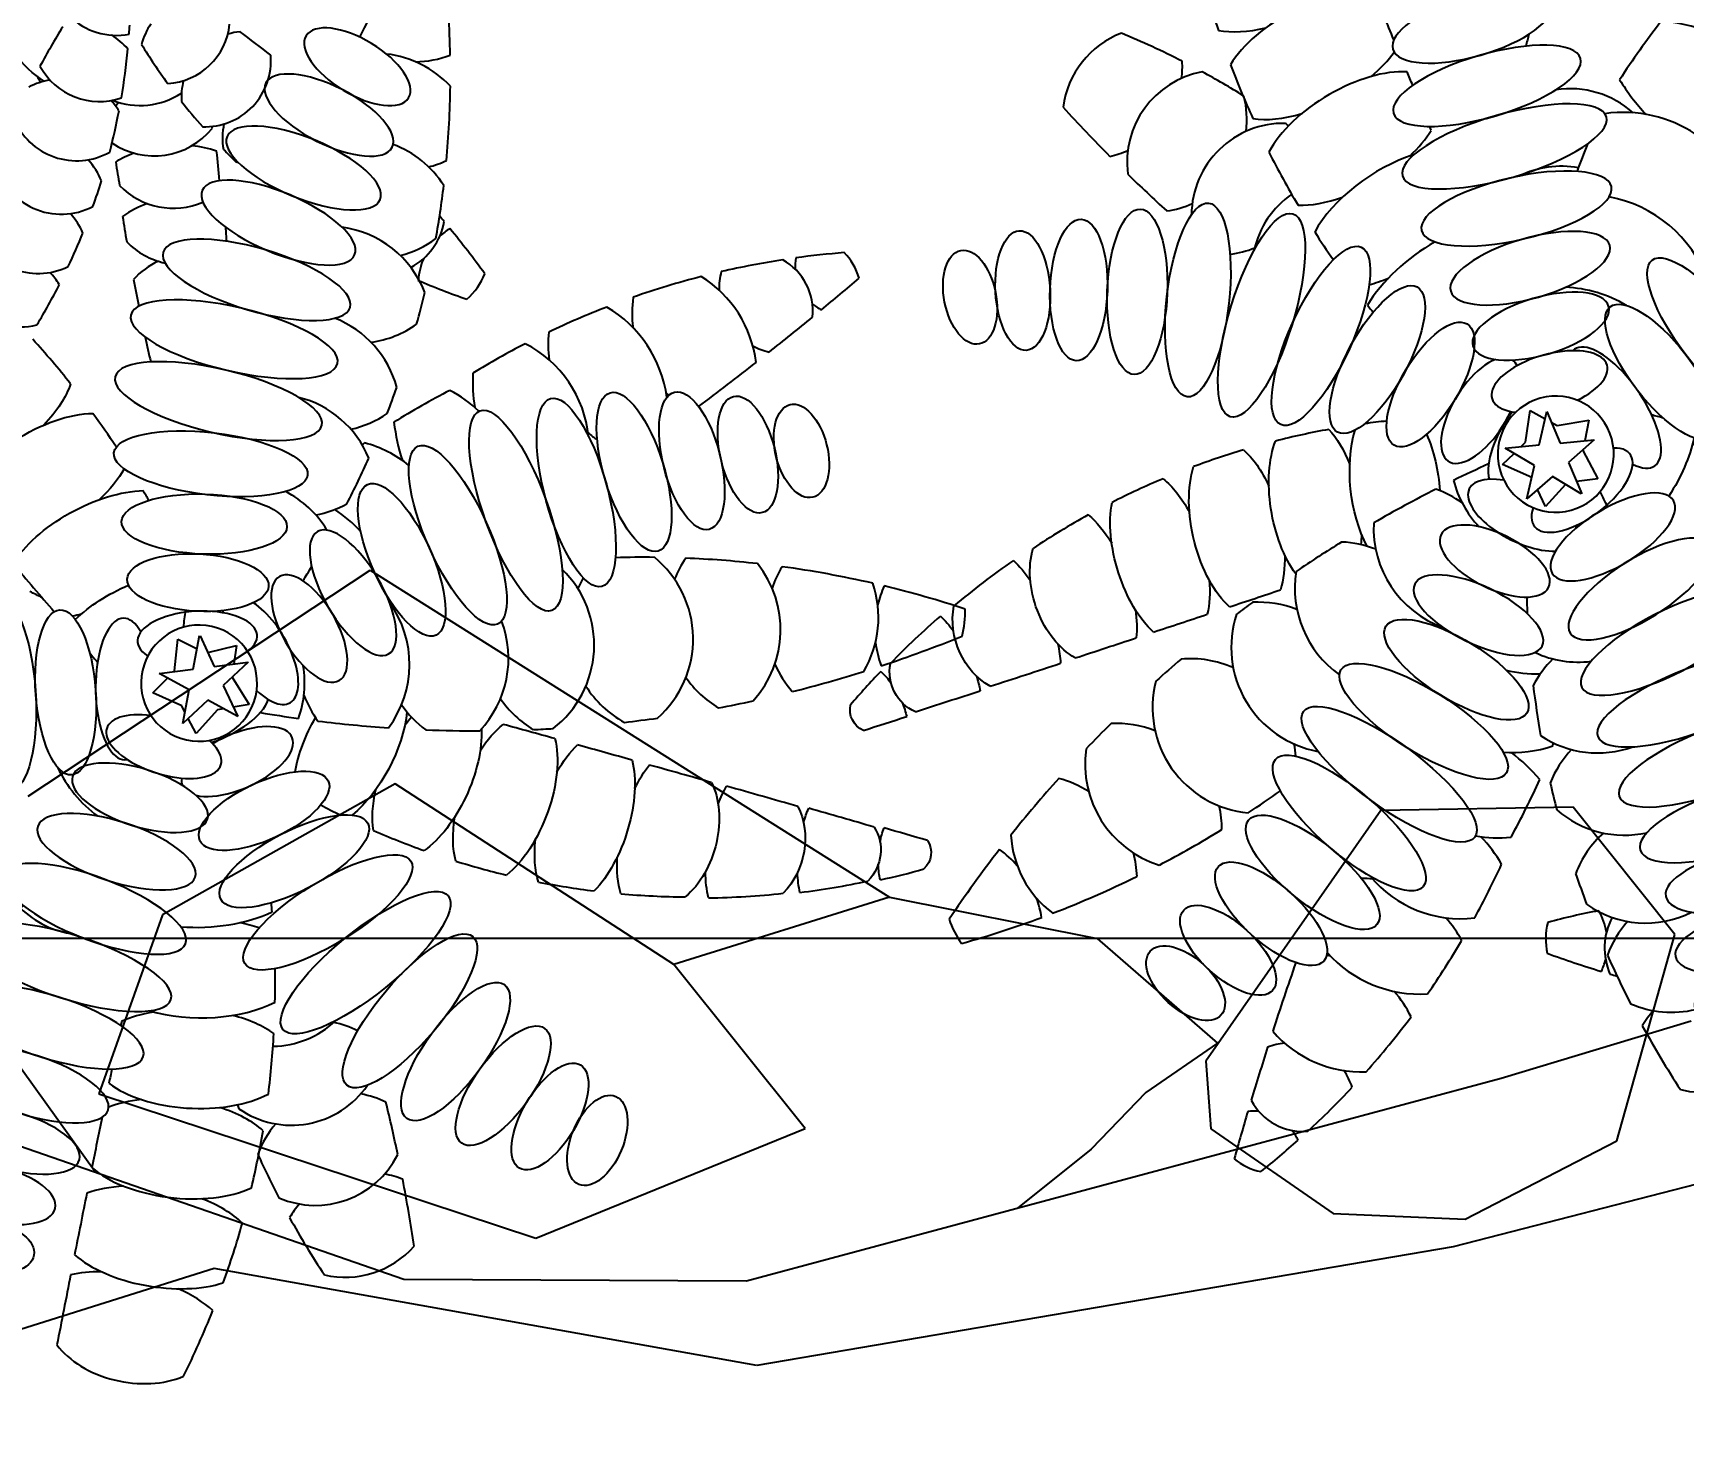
# Model space of a CAD drawing. Header units: millimetres. Extents: x -343543 to 400519, y -115663 to 104219.
# Drawn here: x -164606.2 to -164110.6, y 814.7 to 1235.9 of the extents above; entities that cross this region are included whole.
import ezdxf

# ---------------------------------------------------------------- set-up
doc = ezdxf.new("R2010")
doc.units = ezdxf.units.MM
doc.layers.get('0').update_dxf_attribs({"color": 231, "lineweight": 0})
doc.layers.get('DefPoints').update_dxf_attribs({"color": 191})
for name, color, linetype, lineweight in [('A-PATT', 252, 'Continuous', 9), ('A-SYMBOLS', 10, 'Continuous', 13), ('kata_dim', 231, 'Continuous', 0)]:
    doc.layers.add(name, color=color, linetype=linetype, lineweight=lineweight)
doc.layers.add('XREF MAT BANG NOI THAT$0$FF-Plants', color=8, linetype='Continuous')
doc.styles.add('SM-DIMTEXT', font='SME.shx', dxfattribs={"width": 0.7})
doc.dimstyles.new('SDIM-100', dxfattribs={"dimscale": 100, "dimtxt": 2, "dimasz": 0.6, "dimexe": 0.6, "dimexo": 0.2, "dimgap": 0.5, "dimtad": 1, "dimdec": 0, "dimzin": 12, "dimtxsty": 'SM-DIMTEXT', "dimblk": 'ARCHTICK', "dimblk1": 'ARCHTICK', "dimblk2": 'ARCHTICK', "dimcen": 0.12, "dimdle": 0.6, "dimclrd": 7, "dimclre": 8, "dimadec": 0, "dimazin": 3, "dimtfac": 2, "dimtix": 1, "dimtmove": 1, "dimatfit": 3, "dimfxl": 1, "dimtzin": 0, "dimarcsym": 1})

# ---------------------------------------------------------------- blocks, each defined once
blk = doc.blocks.new('XREF MAT BANG NOI THAT$0$YLD.Studio-03-28')
at = {"layer": 'XREF MAT BANG NOI THAT$0$FF-Plants', "color": 8}
for p, q in [((-9.06, 2.82), (-8.03, 12.37)), ((-8.03, 12.37), (-2.3, 9.48)), ((-3.47, 3.35), (-1.55, 13.44)), ((-1.36, 13.34), (2.83, 4.15)), ((0.92, 8.33), (9.61, 10.47)), ((9.61, 10.47), (8.81, 4.91)), ((2.83, 4.15), (13.02, 5.44)), ((13.02, 5.44), (5.54, -1.6)), ((-15.62, -3.78), (-11.18, 0.69)), ((-13.66, 2.06), (-3.47, 3.35)), ((-4.66, -2.89), (-13.66, 2.06)), ((-9.27, 2.61), (-9.06, 2.82)), ((8.25, 0.95), (13.32, -7.22)), ((-6.85, -7.71), (-15.62, -3.78)), ((-6.58, -12.98), (-4.66, -2.89)), ((5.54, -1.6), (9.92, -10.89)), ((-5.92, -9.53), (-6.85, -7.71)), ((0.91, -5.95), (-6.58, -12.98)), ((3.84, -8.87), (-2.6, -15.99)), ((9.92, -10.89), (0.91, -5.95)), ((5.65, -8.55), (3.84, -8.87)), ((13.32, -7.22), (8.57, -8.04)), ((-2.6, -15.99), (-4.94, -11.44))]:
    blk.add_line(p, q, dxfattribs=at)
for centre, major_axis, ratio, start_param, end_param in [((526.07, -46.66), (-534.41, 43.59), 1, -0.428061, -0.382463), ((-210.33, 182.27), (274.76, 72.47), 1, -0.238473, -0.152339), ((-26.44, 214.07), (19.57, 5.52), 1, 3.665974, 4.623303), ((168.91, 65.58), (-248.62, 4.92), 1, -0.533723, -0.478886), ((-38.49, 176.4), (14.37, 14.37), 1, 6.20659, 6.525099), ((-219.23, 208.35), (-2.52, 197.04), 1, 4.62716, 4.640944), ((0.15, 186.04), (19.73, 0.93), 1, 2.492605, 2.840702), ((-12.17, 199.02), (19.05, 5.22), 1, 4.498677, 5.919621), ((12.76, 175.19), (13.97, 13.97), 1, 0.893491, 1.083533), ((-194.26, -81.14), (330.16, 95.54), 1, 0.616686, 0.650472), ((45.87, 184.29), (-15.39, 9.32), 0.456009, 4.712389, 10.995574), ((-219.23, 208.35), (194.06, 34.27), 1, -0.344998, -0.269905), ((136.04, 286.66), (161.48, 84.28), 1, 3.213448, 3.290852), ((-31.6, 194.2), (19.44, 5.96), 1, 3.340978, 4.744634), ((0.15, 186.04), (19.09, 5.09), 1, 4.409152, 6.108959), ((37.36, 169.77), (-18.94, 9.66), 0.405439, 4.712389, 10.995574), ((51.18, 157.5), (29.51, 8.88), 1, 0.454219, 1.166567), ((62.91, 216.62), (29.87, 7.57), 1, 4.47824, 4.82433), ((-43.03, 160.33), (19.47, 5.84), 1, 1.450716, 1.781814), ((12.76, 175.19), (13.97, 13.97), 1, 2.10285, 2.425749), ((526.07, -46.66), (138.11, 518.1), 0.999988, 1.397662, 1.398225), ((-43.03, 160.33), (14.37, 14.37), 1, 6.051325, 6.246402), ((-19.36, 195.28), (21.85, 5.76), 1, 4.079193, 5.036001), ((-9.04, 158.46), (15.97, 15.97), 1, 1.62073, 1.685999), ((136.04, 286.66), (-147, 107.56), 1, 1.299788, 1.35347), ((-210.33, 182.27), (225.55, 172.84), 1, -0.746111, -0.667384), ((-38.49, 176.4), (19.63, 5.27), 1, 3.264132, 4.962173), ((-219.23, 208.35), (83.86, 178.33), 1, -1.386044, -1.32182), ((-15.18, 180.12), (21.78, 6), 1, 3.848498, 5.329427), ((-152.83, 119.29), (-39.14, 157.18), 0.999998, -1.523468, -1.519833), ((29.73, 153.87), (-23, 9.44), 0.362784, 4.712389, 10.995574), ((25.1, 162.9), (13.97, 13.97), 1, 2.141547, 2.531114), ((-7.94, 123.66), (35.75, 10.14), 1, 0.979264, 1.182981), ((-157.18, 139.15), (114.54, 114.54), 1, 5.565279, 5.620627), ((136.04, 286.66), (128.8, 128.8), 1, 3.129157, 3.158314), ((45.83, 132.09), (29.23, 9.76), 1, 0.24432, 0.891093), ((-43.03, 160.33), (19.7, 5.03), 1, 3.119432, 4.947597), ((-49.93, 142.53), (19.63, 5.28), 1, 0.11264, 0.485987), ((-7.94, 123.66), (26.28, 26.28), 1, 1.152024, 1.315215), ((596.91, 254.59), (622.34, 106.69), 1, 3.129017, 3.14043), ((12.76, 175.19), (-13.97, 13.97), 1, 2.186059, 2.216859), ((59.69, 184.07), (-21.79, 21.79), 1, 2.605271, 2.789078), ((-219.23, 208.35), (102.72, 168.17), 1, -1.36396, -1.323145), ((22.16, 137.48), (-22.9, 9.68), 0.362784, 4.712389, 10.995574), ((-9.38, 164.4), (21.7, 6.3), 1, 3.632054, 4.833195), ((-210.33, 182.27), (284.07, 6.79), 1, -0.199224, -0.142547), ((-55.34, 126.48), (18.96, 7.33), 1, 0.02821, 0.371208), ((-7.93, 115.69), (27.09, 10.34), 1, 1.529921, 1.821852), ((599.04, 237.65), (446.48, 446.48), 1, 2.51248, 2.524814), ((-193.37, -80.66), (272.7, 209.21), 0.999999, 0.034329, 0.040727), ((-49.93, 142.53), (19.47, 5.84), 1, 3.143861, 4.874981), ((-219.23, 208.35), (-196.25, 17.86), 1, 2.791531, 2.84736), ((15.6, 120.29), (-28.08, 8.27), 0.32034, 4.712389, 10.995574), ((-155.05, 122.21), (-53.34, 152.94), 1, 4.436484, 4.462597), ((37.32, 105.52), (29.5, 8.92), 1, 0.070833, 1.148318), ((52.57, 141.4), (18.84, 5.94), 1, -1.380608, -0.489438), ((83.87, 118.76), (13.97, 13.97), 1, 1.326609, 1.520011), ((-193.37, -80.66), (302.02, 164.06), 1, 0.133382, 0.183242), ((-7.25, 147.46), (22.08, 4.8), 1, 3.700579, 4.290899), ((51.18, 157.5), (29.65, 8.4), 1, 4.685359, 5.071661), ((-4.62, 105.25), (21.36, 7.37), 1, 1.660238, 2.075107), ((83.87, 118.76), (19.39, 3.79), 1, 2.53236, 2.87845), ((212.26, -123.41), (216.66, 130.03), 1, 1.183698, 1.258), ((165.08, 110.91), (16.86, 5.1), 1, -0.398908, 0.769616), ((192.02, 124.28), (10.36, 10.36), 1, 2.177455, 2.408366), ((212.26, -123.41), (123.87, 220.24), 1, 0.592112, 0.649927), ((179.63, 116.05), (17.05, 4.43), 1, 0.017414, 0.528736), ((-61.07, 108.37), (14.37, 14.37), 1, 6.040312, 6.266533), ((599.04, 237.65), (-118.6, 620.18), 1, 1.568655, 1.58163), ((136.93, 287.13), (180.4, 25.21), 1, 4.162602, 4.248736), ((65.77, 129.34), (19.56, 2.78), 1, -0.991297, -0.516216), ((212.26, -123.41), (243.25, 68.4), 1, 1.548958, 1.633521), ((130.29, 91.05), (34.26, 9.83), 1, -0.154889, 0.732814), ((174.08, 117.62), (13.83, 13.83), 1, 2.090464, 2.377913), ((-442.18, 870.59), (-725.84, 665.89), 1, 3.003743, 3.018754), ((-219.23, 208.35), (-195.85, 21.8), 1, 2.710852, 2.781096), ((8.86, 102.44), (-31.05, 7.29), 0.300118, 4.712389, 10.995574), ((-210.33, 182.27), (200.93, 200.93), 1, 5.229534, 5.264231), ((161.54, 110.34), (32.81, 4.67), 1, 2.856985, 3.134232), ((212.26, -123.41), (-178.67, 178.67), 1, -0.414961, -0.339827), ((101.85, 79.89), (36.02, 10.01), 1, -0.133882, 0.768981), ((-442.18, 870.59), (801.61, 572.42), 1, -1.520806, -1.503839), ((192.02, 124.28), (10.36, 10.36), 1, 3.225486, 3.448654), ((-55.34, 126.48), (19.81, 4.54), 1, 4.229445, 4.734078), ((27.94, 80.03), (29.81, 7.8), 1, 0.004255, 0.944321), ((45.83, 132.09), (29.57, 8.66), 1, 4.562886, 5.044669), ((138.4, 100.91), (24.92, 24.92), 1, 2.251134, 2.489202), ((-247.88, -75.62), (-247.49, 94.68), 1, 4.177625, 4.243774), ((599.04, 237.65), (-135.55, 616.7), 1, 1.569186, 1.581315), ((212.26, -123.41), (237.46, 86.4), 1, 1.698623, 1.769893), ((80.27, 69.71), (33.9, 9.65), 1, -0.177157, 0.821616), ((174.08, 117.62), (13.83, 13.83), 1, 3.425162, 3.695399), ((4.15, 83.88), (-31.05, 7.29), 0.300118, 4.712389, 10.995574), ((-442.18, 870.59), (910.7, 375.34), 1, -1.318792, -1.296699), ((125.75, 89.41), (31.99, 31.99), 1, 2.292971, 2.522054), ((20.76, 55.09), (29.64, 8.42), 1, 0.111098, 1.050224), ((-210.33, 182.27), (135.08, 249.99), 1, -1.44289, -1.413733), ((189.63, -137.44), (232.66, 98.59), 1, 1.646774, 1.723184), ((57.64, 55.67), (33.49, 10.99), 1, 0.477208, 0.781672), ((111.64, 56.42), (-7.72, 28.24), 0.32034, 1.570796326843089, 7.853981634022675), ((129.01, 62.6), (-7.23, 23.79), 0.362784, 1.570796326542845, 7.853981633722432), ((146.35, 65.94), (-5.23, 20.61), 0.405439, 1.570796326753082, 7.853981633932668), ((161.54, 110.34), (-23.43, 23.43), 1, 1.594904, 1.627151), ((163.18, 67.82), (-4.34, 17.46), 0.456009, 1.570796327003859, 7.853981634183445), ((-247.88, -75.62), (-225.55, 139.07), 1, 4.276146, 4.322723), ((37.32, 105.52), (29.7, 8.22), 1, 4.657908, 5.047475), ((93.51, 50.97), (-10.8, 30.01), 0.300118, 1.570796326502317, 7.853981633681903), ((179.29, 68.9), (-3.44, 13.91), 0.543524, 1.570796326758771, 7.853981633938357), ((1.84, 65.02), (-29.08, 3.35), 0.32034, 4.712389, 10.995574), ((114.45, 84.22), (55.34, 17.26), 1, 2.954557, 3.158273), ((138.4, 100.91), (24.92, 24.92), 1, 3.208423, 3.306613), ((214.95, -118.36), (178.67, 178.67), 1, 1.507122, 1.510757), ((39.13, 37.21), (32.6, 13.39), 1, 0.497671, 0.926523), ((76.05, 43.59), (-11.97, 26.71), 0.32034, 1.570796326202381, 7.853981633381967), ((-210.33, 182.27), (200.93, 200.93), 1, 5.025432, 5.079115), ((59.21, 36.19), (-10.29, 22.63), 0.362784, 1.570796326205139, 7.853981633384725), ((-0.12, 46.92), (-24.85, 0.77), 0.362784, 4.712389, 10.995574), ((-247.88, -75.62), (-132.14, 229.68), 1, 4.701668, 4.714353), ((10.37, 29.18), (29.95, 7.23), 1, 0.306291, 0.866837), ((27.94, 80.03), (29.51, 8.85), 1, 4.597926, 4.920824), ((20.36, 21.41), (35.04, 3.76), 1, 0.611668, 0.904591), ((44.58, 26.29), (-10.69, 18.38), 0.405439, 4.712389, 10.995574), ((7408.97, 6418.74), (7542.37, 6293.93), 1, 3.153558, 3.155493), ((-2.03, 29.34), (-21.23, 1.07), 0.405439, 4.712389, 10.995574), ((131.9, -270.46), (303.95, 46.02), 1, 1.410038, 1.448165), ((115.03, 12.41), (30.45, 8.87), 1, -1.13023, 0.600891), ((170.71, 18.85), (30.84, 7.37), 1, 2.308965, 2.535186), ((131.9, -270.46), (272.76, 141.78), 1, 0.980189, 1.050433), ((141.32, 15.18), (30.56, 8.47), 1, -1.009427, 0.406762), ((31.44, 15.55), (-8.97, 15.6), 0.456009, 4.712389, 10.995574), ((-210.33, 182.27), (117.51, 258.72), 1, 4.57275, 4.590231), ((85.3, 10.6), (30.46, 8.83), 1, -1.194927, 0.516377), ((141.32, 15.18), (22.42, 22.42), 1, 1.840951, 1.956005), ((200.45, 17.42), (29.63, 11.31), 1, 2.222132, 2.446764), ((131.9, -270.46), (305.03, 38.2), 1, 1.220489, 1.310482), ((-60.17, -3.81), (-1.93, 29.21), 0.32034, 1.570796327460503, 7.853981634640089), ((-4072.05, -7847.89), (4020.43, 7874.12), 0.999995, -0.000358, 0.000114), ((170.71, 18.85), (30.57, 8.42), 1, -0.803958, 0.062594), ((233.01, 15.25), (22.42, 22.42), 1, 1.930346, 2.11832), ((131.9, -270.46), (304.53, 42.02), 1, 1.114106, 1.196533), ((-41.75, -3.63), (-1.75, 24.8), 0.362784, 1.570796327655833, 7.853981634835419), ((-24.15, -2.6), (-0.19, 21.26), 0.405439, -0.638013, 3.222605), ((-2.21, 12.53), (17.97, 0.96), 0.456009, -0.597189, 3.712648), ((526.07, -46.66), (-533.78, 50.69), 1, -0.031866, -0.022297), ((16.7, 8.87), (-8.97, 15.6), 0.456009, 0.467456, 0.526537), ((16.7, 8.87), (-8.97, 15.6), 0.456009, 2.146873, 5.563258), ((29.85, 4.77), (30.46, 8.82), 1, -0.925589, 0.347124), ((20.36, 21.41), (-24.92, 24.92), 1, 3.981782, 4.006026), ((196.77, 21.01), (29.26, 12.23), 1, -0.642229, -0.384041), ((-1.68, -0.85), (16.8, 4.68), 1, 0.976365, 7.25955), ((59.57, 6.58), (30.5, 8.67), 1, -1.032415, 0.085581), ((233.01, 15.25), (30.06, 10.11), 1, 2.93965, 3.167819), ((81.71, 372.75), (371.35, 112.19), 1, -1.545573, -1.47882), ((7408.97, 6418.74), (7448.64, 6404.58), 0.999996, 3.142396, 3.142759), ((-1.68, -0.85), (30.78, 7.61), 1, -0.583658, -0.076766), ((170.71, 18.85), (31.33, 4.91), 1, 3.588127, 4.014418), ((200.45, 17.42), (29.86, 10.67), 1, 3.204448, 3.514965), ((81.71, 372.75), (375.62, 96.94), 1, 4.706787, 4.764263), ((59.57, 6.58), (31.6, 2.68), 1, 3.411523, 3.691925), ((141.32, 15.18), (30.42, 8.96), 1, 3.418614, 3.924478), ((-12.27, -19.93), (-17.13, 5.51), 0.456009, -1.202658, 3.956111), ((2.69, -9.62), (16.43, 7.35), 0.456009, 4.469975, 5.881978), ((81.71, 372.75), (125.7, 366.99), 1, 3.303209, 3.333224), ((85.3, 10.6), (29.74, 11), 1, 3.388901, 3.719999), ((115.03, 12.41), (30.13, 9.89), 1, 3.425709, 3.855493), ((81.71, 372.75), (387.2, 23.64), 1, -1.44344, -1.416014), ((9.82, -24.4), (16.43, 7.35), 0.456009, 3.676106, 8.112547), ((81.71, 372.75), (303.3, 241.85), 1, 3.916053, 3.97089), ((81.71, 372.75), (385.57, 42.67), 1, 4.562726, 4.604613), ((-2252.85, -8538.39), (-8545.74, 2266.3), 1, 4.701636, 4.70346), ((81.71, 372.75), (274.3, 274.3), 1, 3.970904, 3.9863), ((81.71, 372.75), (381.59, 69.8), 1, 4.646106, 4.671992), ((-30.7, -28.05), (37.63, 10.85), 1, 2.625319, 3.656142), ((-2252.85, -8538.39), (-8551.83, 2243.17), 1, 4.696208, 4.698132), ((-19.42, -35.27), (-20.27, 6.41), 0.405439, 4.712389, 10.995574), ((-54.01, -42.19), (37.73, 10.48), 1, 2.536003, 3.99264), ((-8.86, -9.28), (37.91, 9.83), 1, 3.330519, 3.823619), ((9.82, -24.4), (16.43, 7.35), 0.456009, 2.859453, 3.117262), ((17.85, -39.21), (19.27, 8.99), 0.405439, 1.57079632768765, 7.853981634867236), ((-2252.85, -8538.39), (-8621.33, 1959.18), 1, 4.660334, 4.662519), ((-2251.17, -8538.7), (-8572.61, 2162.43), 1, 4.681123, 4.683637), ((-26.5, -51.49), (-23.66, 7.62), 0.362784, 4.712389, 10.995574), ((26.92, -54.35), (22.08, 11.43), 0.362784, 1.570796327497962, 7.853981634677549), ((146.28, 173.41), (125.19, 202.98), 1, 3.20818, 3.236102), ((-2249.4, -8538.82), (2847.8, 8369.93), 1, 0.047108, 0.049418), ((-77.49, -59.29), (37.64, 10.78), 1, 2.340663, 3.806949), ((-2247.33, -8538.82), (-8509.72, 2398), 1, 4.704566, 4.706107), ((146.28, 173.41), (218.45, 95.67), 1, 3.887248, 3.956035), ((-33.09, -68.65), (-27.34, 10.47), 0.32034, 4.712389, 10.995574), ((37, -69.71), (24.92, 15.36), 0.32034, 1.570796327774609, 7.853981634954195), ((146.28, 173.41), (-237.73, 18.93), 1, 1.348729, 1.414878), ((151.8, 172.98), (230.46, 61.33), 1, 4.668631, 4.725197), ((48.34, -84.81), (24.81, 20.04), 0.300118, 1.57079632810651, 7.853981635286097), ((146.28, 173.41), (237.52, 21.41), 1, 4.428413, 4.499364), ((146.28, 173.41), (194.5, 137.99), 1, 4.006003, 4.087414), ((147.96, 173.1), (221.93, 87.29), 1, 4.351733, 4.446021), ((149.73, 172.98), (223.14, 84.15), 1, 4.474071, 4.560902), ((-220.45, 158.67), (243.63, 139.54), 1, -1.489547, -1.458183), ((-35.41, -47.99), (27.47, 7.73), 1, 3.664996, 4.302342), ((-243.8, -91.45), (264.26, 19.49), 1, 0.009088, 0.019373), ((-144.74, -80.92), (63.14, 12.72), 1, -0.23803, -0.034314), ((-50.58, -65.86), (27.48, 7.71), 1, 3.119645, 3.993323), ((-40.5, -86.16), (-30.37, 9.73), 0.300118, 4.712389, 10.995574), ((0.63, -59.31), (30.07, 1.97), 0.490947, 4.416405, 5.391529), ((-0.76, -86.6), (30.13, 0.22), 0.490947, 0.96074, 1.183947), ((61.65, -99.31), (18.92, 22.34), 0.32034, 1.570796328619921, 7.853981635799506), ((-189.38, 175.29), (267.12, 86.45), 1, -1.561478, -1.485068), ((-243.8, -91.45), (263.77, 25.24), 1, -0.115009, -0.077099), ((75.39, -111.51), (14.64, 20.1), 0.362784, 1.570796329213647, 7.853981636393232), ((-46.34, -104.18), (-27.9, 8.85), 0.32034, 4.712389, 10.995574), ((-0.76, -86.6), (30.13, 0.22), 0.490947, 4.156103, 5.522008), ((9598.21, -2076.1), (2025.09, 9612.52), 0.999996, 1.576143, 1.576274), ((-3.74, -113.76), (-30.09, 1.53), 0.490947, -1.152148, -0.763559), ((-3.74, -113.76), (-30.09, 1.53), 0.490947, 3.785606, 4.32554), ((20.15, -82.2), (26.71, 7.46), 1, 4.4537, 5.200923), ((33.25, -129.97), (27.7, 1.31), 1, 1.048117, 1.324965), ((89.67, -121.79), (12.46, 17.23), 0.405439, 1.570796329326606, 7.853981636506192), ((-52.66, -121.47), (-23.66, 7.62), 0.362784, 4.712389, 10.995574), ((-247.58, 98.25), (-195.64, 195.64), 1, 3.074822, 3.088233), ((-243.8, -91.45), (253.99, 75.53), 1, -0.413209, -0.344422), ((103.71, -131.02), (9.17, 15.48), 0.456009, 1.570796330207066, 7.853981637386653), ((9598.21, -2076.1), (1960.63, 9625.89), 0.999995, 1.570929, 1.571374), ((-3.74, -113.76), (-30.09, 1.53), 0.490947, 0.614903, 2.459294), ((26.1, -105.91), (26.71, 7.46), 1, 3.832451, 5.407049), ((117.96, -138.21), (5.53, 13.22), 0.543524, 1.570796330777153, 7.853981637956739), ((-58.11, -138.26), (-20.48, 5.72), 0.405439, 4.712389, 10.995574), ((-8.3, -140.7), (-29.95, 3.28), 0.490947, -1.152148, -0.762871), ((-8.3, -140.7), (-29.95, 3.28), 0.490947, 3.728869, 4.32554), ((249.16, -37.37), (-180.84, 180.84), 1, 1.145565, 1.150477), ((42.16, -151.58), (26.58, 7.9), 1, 0.822433, 1.110363), ((-414.46, -240.64), (-94.86, 473.15), 1, -1.563798, -1.53036), ((9598.21, -2076.1), (-9657.65, 1797.41), 1, -0.015287, -0.01372), ((42.16, -151.58), (26.99, 6.37), 1, 2.186811, 2.573114), ((-243.8, -91.45), (235.19, 122.06), 1, -0.711068, -0.64492), ((249.16, -37.37), (251.39, 46.98), 1, 3.38012, 3.436797), ((33.25, -129.97), (26.64, 7.72), 1, 4.024889, 5.533726), ((-62.44, -154.51), (-17.52, 4.12), 0.456009, 4.712389, 10.995574), ((-8.3, -140.7), (-29.95, 3.28), 0.490947, 0.603982, 2.465473), ((49.31, -175.65), (19.61, 19.61), 1, 0.409717, 0.613792), ((-14.41, -167.33), (-29.71, 5.01), 0.490947, -1.152148, -0.707001), ((-414.46, -240.64), (472.42, 98.43), 1, -0.058503, -0.016159), ((9598.21, -2076.1), (2618.51, 9468.06), 1, 1.643686, 1.64561), ((-14.41, -167.33), (-29.71, 5.01), 0.490947, 3.753714, 4.32554), ((49.31, -175.65), (19.61, 19.61), 1, 1.633109, 1.816916), ((-65.4, -170.23), (-14.12, 2.44), 0.543524, 4.712389, 10.995574), ((-243.8, -91.45), (223.08, 143.01), 1, -0.91466, -0.843709), ((249.16, -37.37), (-201.19, 157.88), 1, 1.171755, 1.250482), ((-14.41, -167.33), (-29.71, 5.01), 0.490947, 0.678699, 2.38936), ((42.16, -151.58), (26.72, 7.43), 1, 4.215397, 5.285768), ((-22.06, -193.56), (-29.37, 6.73), 0.490947, -1.152148, -0.795463), ((9598.21, -2076.1), (-9680.08, 1672.37), 1, -0.02331, -0.021125), ((-22.06, -193.56), (-29.37, 6.73), 0.490947, 3.847362, 4.32554), ((-243.8, -91.45), (172.72, 200.95), 1, -1.320605, -1.239195), ((-22.06, -193.56), (-25.27, 5.06), 0.671515, 0.638476, 2.368728)]:
    blk.add_ellipse(centre, major_axis=major_axis, ratio=ratio, start_param=start_param, end_param=end_param, dxfattribs=at)
at = {"layer": 'XREF MAT BANG NOI THAT$0$FF-Plants', "color": 8, "extrusion": (0, 0, -1)}
for centre, major_axis, ratio, start_param, end_param in [((-49.67, 192.68), (-10.73, 13.68), 0.490947, 4.035032, 5.522008), ((-60.86, 181.57), (-11.51, 13.03), 0.490947, 1.989445, 2.116551), ((-65.52, 81.32), (24.64, 17.35), 0.490947, 0.587277, 1.183947), ((-48.51, 59.94), (25.6, 15.88), 0.490947, 3.756496, 5.600887), ((-48.51, 59.94), (25.6, 15.88), 0.490947, 0.725468, 1.183947), ((-32.77, 37.6), (26.48, 14.37), 0.490947, 3.843286, 5.522008), ((-18.36, 14.39), (27.28, 12.8), 0.490947, 4.11724, 4.776912), ((-32.77, 37.6), (26.48, 14.37), 0.490947, 1.989445, 2.083734), ((43.77, -19.86), (12.4, 24.11), 0.490947, 0.893439, 2.300645), ((43.77, -19.86), (12.4, 24.11), 0.490947, 4.153605, 4.819728), ((66.8, -28.49), (10.98, 24.79), 0.490947, -1.152148, -1.025041), ((66.8, -28.49), (10.98, 24.79), 0.490947, 0.778141, 2.459294), ((90.29, -35.76), (9.52, 25.39), 0.490947, -1.152148, -0.692206), ((90.29, -35.76), (9.52, 25.39), 0.490947, 0.603982, 2.465473), ((114.17, -41.66), (8.03, 25.9), 0.490947, -1.152148, -0.707001), ((114.17, -41.66), (8.03, 25.9), 0.490947, 0.678699, 2.38936), ((138.34, -46.15), (6.51, 26.33), 0.490947, -1.152148, -0.795463), ((66.8, -28.49), (10.98, 24.79), 0.490947, 3.785606, 4.32554), ((138.34, -46.15), (6.19, 22.36), 0.671515, 0.638476, 2.368728), ((164.42, -49.55), (4.97, 26.66), 0.490947, -1.176481, -0.937354), ((164.42, -49.55), (5, 19), 0.800189, 0.718999, 2.201301), ((189.61, -51.4), (2.9, 22.87), 0.490947, -1.242361, -1.031338), ((90.29, -35.76), (9.52, 25.39), 0.490947, 3.728869, 4.32554), ((189.61, -51.4), (11.68, 7.03), 0.959793, -0.027203, 1.298202), ((209.76, -51.49), (1.85, 14.64), 0.490947, -1.435337, -1.122828), ((114.17, -41.66), (8.03, 25.9), 0.490947, 3.753714, 4.32554), ((209.76, -51.49), (-8.42, 1.21), 0.874189, 2.509686, 3.746797), ((138.34, -46.15), (6.51, 26.33), 0.490947, 3.847362, 4.32554), ((164.42, -49.55), (4.97, 26.66), 0.490947, 3.989504, 4.318421), ((189.61, -51.4), (2.9, 22.87), 0.490947, 4.082683, 4.366363), ((209.76, -51.49), (1.85, 14.64), 0.490947, 4.036545, 4.390012)]:
    blk.add_ellipse(centre, major_axis=major_axis, ratio=ratio, start_param=start_param, end_param=end_param, dxfattribs=at)
blk = doc.blocks.new('XREF MAT BANG NOI THAT$0$YLD.Studio-03-187')
at = {"layer": 'XREF MAT BANG NOI THAT$0$FF-Plants', "color": 8}
for p, q in [((-406.36, 4.25), (-303.58, 72.22)), ((-303.58, 72.22), (-147.55, -26.02)), ((-296.09, 7.96), (-365.91, -31.36)), ((-212.35, -46.23), (-296.09, 7.96)), ((0, 0), (-52.54, -75.33)), ((57.78, 1), (0, 0)), ((88.38, -37.24), (57.78, 1)), ((-147.55, -26.02), (-212.35, -46.23)), ((-147.55, -26.02), (-85.2, -38.42)), ((-365.91, -31.36), (-385.1, -85.14)), ((-386.03, -108.82), (-437.13, -37.65)), ((-85.2, -38.42), (-48.99, -69.9)), ((70.96, -99.26), (88.38, -37.24)), ((-172.93, -95.49), (-212.35, -46.23)), ((93.24, -63.28), (36.17, -80.48)), ((-48.99, -69.9), (-70.54, -84.7)), ((-52.54, -75.33), (-51.07, -95.63)), ((36.17, -80.48), (-190.5, -141.35)), ((-385.1, -85.14), (-253.81, -128.43)), ((-70.54, -84.7), (-86.98, -101.73)), ((191.34, -87.44), (21.74, -131.11)), ((-253.81, -128.43), (-172.93, -95.49)), ((-51.07, -95.63), (-14.25, -121.06)), ((-293.44, -140.94), (-408.91, -100.88)), ((-86.98, -101.73), (-109.12, -119.45)), ((25.39, -122.75), (70.96, -99.26)), ((-14.25, -121.06), (25.39, -122.75)), ((21.74, -131.11), (-187.42, -166.71)), ((-350.44, -137.55), (-508.97, -187.6)), ((-187.42, -166.71), (-350.44, -137.55)), ((-350.44, -137.55), (-350.44, -137.55)), ((-190.5, -141.35), (-293.44, -140.94))]:
    blk.add_line(p, q, dxfattribs=at)
blk = doc.blocks.new('XREF MAT BANG NOI THAT')
at = {"color": 8}
for name, p in [('XREF MAT BANG NOI THAT$0$YLD.Studio-03-28', (16778.42, 1041.43)), ('XREF MAT BANG NOI THAT$0$YLD.Studio-03-187', (17131.71, 1002.34))]:
    blk.add_blockref(name, p, dxfattribs=at)
at = {"color": 8, "rotation": 213.9419082109779}
blk.add_blockref('XREF MAT BANG NOI THAT$0$YLD.Studio-03-28', (17183.38, 1107.71), dxfattribs=at)
blk = doc.blocks.new('01.Xref _MB T1')
at = {"layer": 'A-PATT', "color": 8}
blk.add_blockref('XREF MAT BANG NOI THAT', (0, 0), dxfattribs=at)
blk = doc.blocks.new('_ArchTick')
at = {"color": 0, "linetype": 'ByBlock', "const_width": 0.15}
blk.add_lwpolyline([(-0.5, -0.5), (0.5, 0.5)], dxfattribs=at)
blk = doc.blocks.new('*D412')
at = {"layer": 'DefPoints', "color": 0, "linetype": 'Continuous', "ltscale": 1000, "transparency": 16777216}
for p in [(-165188.07, 2079.58), (-160689.9, 1658.43), (-160689.9, 963.96)]:
    blk.add_point(p, dxfattribs=at)
at = {"layer": 'kata_dim', "color": 8, "linetype": 'Continuous', "lineweight": -2, "ltscale": 1000, "transparency": 16777216}
for p, q in [((-165188.07, 2059.58), (-165188.07, 903.96)), ((-160689.9, 1638.43), (-160689.9, 903.96))]:
    blk.add_line(p, q, dxfattribs=at)
at = {"layer": 'kata_dim', "color": 7, "linetype": 'Continuous', "lineweight": -2, "ltscale": 1000, "transparency": 16777216}
blk.add_line((-165248.07, 963.96), (-160629.9, 963.96), dxfattribs=at)
at = {"layer": 'kata_dim', "color": 7, "linetype": 'Continuous', "lineweight": -2, "ltscale": 1000, "transparency": 16777216, "xscale": 60, "yscale": 60, "zscale": 60, "rotation": 180}
blk.add_blockref('_ArchTick', (-165188.07, 963.96), dxfattribs=at)
at = {"layer": 'kata_dim', "color": 7, "linetype": 'Continuous', "lineweight": -2, "ltscale": 1000, "transparency": 16777216, "xscale": 60, "yscale": 60, "zscale": 60}
blk.add_blockref('_ArchTick', (-160689.9, 963.96), dxfattribs=at)
at = {"layer": 'kata_dim', "color": 0, "linetype": 'Continuous', "ltscale": 1000, "transparency": 16777216, "insert": (-162938.98, 1113.96), "char_height": 200, "attachment_point": 5, "style": 'SM-DIMTEXT'}
blk.add_mtext('4498', dxfattribs=at)

msp = doc.modelspace()

# ---------------------------------------------------------------- block references
at = {"layer": 'A-SYMBOLS'}
msp.add_blockref('01.Xref _MB T1', (-181333.08, 0), dxfattribs=at)

# ---------------------------------------------------------------- next in the draw order: dimensions: what is measured, and where the dimension line sits
at = {"layer": 'kata_dim', "linetype": 'Continuous', "ltscale": 1000}
dim = msp.add_linear_dim(base=(-160689.9, 963.96), p1=(-165188.07, 2079.58), p2=(-160689.9, 1658.43), dimstyle='SDIM-100', dxfattribs=at)
dim.commit()
dim.dimension.update_dxf_attribs({"geometry": '*D412', "text_midpoint": (-162938.98, 1113.96)})

doc.saveas('drawing.dxf')
